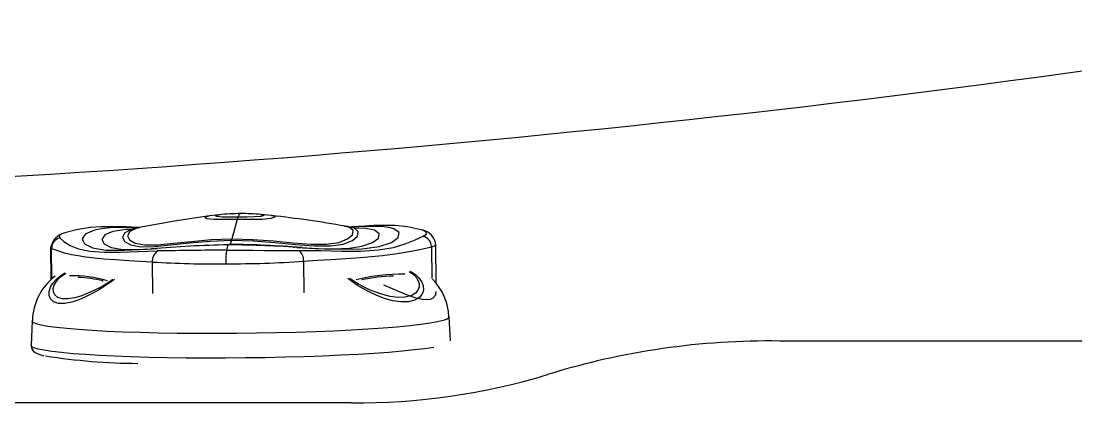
# Model space of a CAD drawing. Extents: x 413 to 494, y 628 to 766.
# Drawn here: x 456.43 to 464.08, y 650.77 to 653.54 of the extents above; entities that cross this region are included whole.
import ezdxf

# ---------------------------------------------------------------- set-up
doc = ezdxf.new("R2010")
doc.units = 0
doc.header["$MEASUREMENT"] = 0
for name, color, linetype in [('1', 4, 'Continuous'), ('BDIM_CYAN', 4, 'Continuous'), ('BDIM_YELLOW', 2, 'Continuous')]:
    doc.layers.add(name, color=color, linetype=linetype)

# ---------------------------------------------------------------- blocks, each defined once
blk = doc.blocks.new('2018 BEAM (110V)')
at = {"layer": 'BDIM_CYAN'}
for p, q in [((52.4041, 7.7591), (48.5522, 7.759)), ((44.4294, 7.3098), (35.9586, 7.3098)), ((44.7364, 7.3098), (44.4294, 7.3098)), ((45.444, 7.31), (44.7364, 7.3098))]:
    blk.add_line(p, q, dxfattribs=at)
for centre, radius, start, end in [((37.1251, 108.0452), 99.2639, 263.651297, 279.285214), ((48.4758, 2.3349), 5.4247, 89.19287, 107.24074), ((45.4876, 12.0366), 4.7268, 269.47115, 286.97951)]:
    blk.add_arc(centre, radius, start, end, dxfattribs=at)
at = {"layer": 'BDIM_YELLOW', "linetype": 'Continuous', "lineweight": 25}
for p, q in [((44.4837, 8.6757), (44.4138, 8.6671)), ((44.6207, 8.6574), (44.6153, 8.641)), ((44.633, 8.6815), (44.6207, 8.6574)), ((44.6384, 8.681), (44.633, 8.6815)), ((44.8625, 8.6702), (44.7882, 8.6779)), ((43.9039, 8.5824), (43.871, 8.5757)), ((44.6153, 8.641), (44.5762, 8.5012)), ((45.3994, 8.5902), (45.3937, 8.5913)), ((45.4386, 8.5857), (45.4039, 8.5921)), ((44.5737, 8.4908), (44.5762, 8.5012)), ((45.9588, 8.5645), (45.9536, 8.5655)), ((43.2594, 8.4409), (43.2617, 8.2025)), ((43.2701, 8.2099), (43.268, 8.4307)), ((43.8164, 8.4237), (43.8698, 8.4233)), ((43.9991, 8.4293), (44.0343, 8.4317)), ((44.5633, 8.4612), (44.5561, 8.4581)), ((44.5737, 8.4908), (44.5633, 8.4612)), ((45.0246, 8.4405), (45.0322, 8.4401)), ((46.025, 8.4429), (46.0272, 8.2136)), ((46.06, 8.1767), (46.0573, 8.4598)), ((43.9992, 8.3329), (44.0013, 8.1049)), ((45.0967, 8.3384), (45.0989, 8.11)), ((43.6348, 8.193), (43.6383, 8.1923)), ((43.1273, 7.9052), (43.1197, 7.728)), ((46.1639, 7.7599), (46.1531, 7.9338))]:
    blk.add_line(p, q, dxfattribs=at)
at = {"layer": 'BDIM_YELLOW', "linetype": 'Continuous', "lineweight": 25, "flags": 128}
for points in [[(44.4138, 8.6671), (44.1612, 8.6301), (43.9039, 8.5824)], [(44.6153, 8.641), (44.568, 8.6406), (44.523, 8.6402), (44.4458, 8.6408), (44.3953, 8.6459), (44.3795, 8.6555), (44.3854, 8.6606), (44.4009, 8.6651), (44.4149, 8.6669)], [(44.6207, 8.6574), (44.5591, 8.6575), (44.5069, 8.6589), (44.4692, 8.6626), (44.4575, 8.6685), (44.4736, 8.6743), (44.4862, 8.6754)], [(44.8634, 8.6699), (44.8794, 8.6673), (44.8884, 8.6629), (44.8876, 8.6578), (44.8583, 8.648), (44.7961, 8.6424), (44.7107, 8.6411), (44.6634, 8.6411), (44.6153, 8.641)], [(44.7848, 8.6775), (44.8025, 8.6758), (44.8091, 8.6701), (44.7877, 8.6641), (44.7417, 8.66), (44.6843, 8.6581), (44.6207, 8.6574)], [(43.9068, 8.583), (43.8882, 8.584), (43.809, 8.5874), (43.7513, 8.5889), (43.6921, 8.5892), (43.626, 8.5877), (43.5512, 8.5826), (43.4583, 8.5692), (43.3648, 8.5452)], [(43.893, 8.5802), (43.8471, 8.5822), (43.6925, 8.5807), (43.6307, 8.5746), (43.5802, 8.5646), (43.513, 8.5357), (43.4892, 8.5005), (43.5072, 8.4651), (43.5656, 8.4362), (43.6626, 8.4199), (43.7949, 8.4182), (43.9564, 8.4264), (43.9991, 8.4293)], [(43.8772, 8.5744), (43.8496, 8.5702), (43.8005, 8.545), (43.7838, 8.5134), (43.7982, 8.4818), (43.8423, 8.4564), (43.9148, 8.4436), (44.013, 8.4452), (44.1327, 8.4563), (44.269, 8.4713), (44.4176, 8.4846), (44.5737, 8.4908)], [(43.9074, 8.5809), (43.883, 8.5772), (43.836, 8.5532), (43.8199, 8.523), (43.8337, 8.4929), (43.8758, 8.4687), (43.9452, 8.4565), (44.0393, 8.4579), (44.1538, 8.4684), (44.2844, 8.4826), (44.4267, 8.4953), (44.5762, 8.5012)], [(43.8712, 8.5757), (43.8578, 8.5731), (43.8555, 8.5724)], [(44.5737, 8.4908), (44.7327, 8.4861), (44.8893, 8.4742), (45.0382, 8.4605), (45.174, 8.4506), (45.2912, 8.45), (45.3848, 8.4635), (45.4512, 8.4894), (45.4884, 8.5213), (45.4941, 8.5529), (45.4662, 8.5777), (45.4324, 8.584)], [(44.5762, 8.5012), (44.7285, 8.4967), (44.8785, 8.4854), (45.0211, 8.4724), (45.151, 8.4631), (45.2633, 8.4626), (45.3528, 8.4755), (45.4164, 8.5002), (45.4519, 8.5306), (45.4573, 8.5607), (45.4306, 8.5844), (45.3994, 8.5902)], [(45.0491, 8.4392), (45.1808, 8.432), (45.3637, 8.4254), (45.5214, 8.4285), (45.6466, 8.4458), (45.7351, 8.4755), (45.7839, 8.5111), (45.7904, 8.5463), (45.7519, 8.5746), (45.7149, 8.5842), (45.6657, 8.5898), (45.5333, 8.59), (45.4265, 8.5838)], [(45.4125, 8.4319), (45.5188, 8.4467), (45.5965, 8.4736), (45.6397, 8.5062), (45.6459, 8.5384), (45.6126, 8.5641), (45.5374, 8.5776), (45.4652, 8.5772)], [(45.9608, 8.5641), (45.852, 8.588), (45.7614, 8.5967), (45.6842, 8.5984), (45.607, 8.5968), (45.5415, 8.5936), (45.4483, 8.5875), (45.4346, 8.5865)], [(45.469, 8.5804), (45.4623, 8.5818), (45.4386, 8.5857)], [(43.3646, 8.5457), (43.3431, 8.5381), (43.3226, 8.5229), (43.3271, 8.5076)], [(43.3271, 8.5076), (43.3582, 8.4814), (43.4031, 8.4529), (43.4626, 8.4286), (43.5463, 8.4104), (43.6516, 8.4035), (43.7657, 8.4048), (43.8977, 8.4097), (44.0402, 8.4128)], [(43.865, 8.5698), (43.8097, 8.5696), (43.7118, 8.5553), (43.6534, 8.5291), (43.6331, 8.4969), (43.6494, 8.4646), (43.7008, 8.4383), (43.7858, 8.4239), (43.8026, 8.4237)], [(45.0609, 8.4174), (45.2228, 8.4157), (45.3755, 8.4121), (45.5112, 8.4121), (45.6408, 8.4201), (45.7506, 8.4392), (45.8351, 8.4643), (45.9068, 8.4933), (45.9654, 8.5199)], [(45.9654, 8.5199), (45.9888, 8.5353), (45.9875, 8.5503), (45.9612, 8.564), (45.9588, 8.5645)], [(43.2598, 8.4377), (43.2597, 8.4363), (43.2625, 8.4334), (43.268, 8.4307)], [(43.2633, 8.4429), (43.2599, 8.4395), (43.2598, 8.4377)], [(43.268, 8.4307), (43.2902, 8.4224), (43.3183, 8.4128), (43.3605, 8.4005), (43.412, 8.3883), (43.46, 8.3791), (43.5169, 8.3703), (43.5801, 8.3629), (43.6461, 8.3569), (43.7325, 8.3506), (43.8277, 8.3446), (43.9101, 8.3394), (43.9992, 8.3329)], [(44.5503, 8.4545), (44.545, 8.4502), (44.5373, 8.419)], [(45.0967, 8.3384), (45.1982, 8.3459), (45.2946, 8.3519), (45.405, 8.3587), (45.5105, 8.366), (45.5897, 8.3724), (45.6687, 8.3803), (45.7423, 8.3894), (45.8072, 8.3992), (45.8774, 8.4116), (45.9408, 8.4245), (45.9853, 8.4343), (46.025, 8.4429)], [(46.025, 8.4429), (46.0534, 8.4523), (46.054, 8.4599)], [(44.5373, 8.419), (44.6365, 8.4189), (44.7287, 8.4182), (44.8131, 8.4175), (44.9428, 8.4168), (45.0609, 8.4174)], [(43.725, 8.2072), (43.7145, 8.1991), (43.6851, 8.1783), (43.6488, 8.1543), (43.608, 8.1292), (43.5624, 8.1034), (43.5153, 8.0797), (43.465, 8.058), (43.4139, 8.041), (43.3641, 8.0313), (43.3187, 8.0315), (43.2823, 8.0433), (43.2598, 8.0644), (43.2502, 8.0903), (43.2509, 8.1191), (43.2605, 8.149), (43.2774, 8.1782), (43.3004, 8.2057), (43.3278, 8.2301), (43.3573, 8.2503), (43.3663, 8.255)], [(43.7123, 8.2069), (43.7029, 8.1997), (43.6776, 8.1827), (43.6463, 8.1634), (43.6098, 8.1429), (43.5696, 8.1224), (43.5264, 8.103), (43.4808, 8.0857), (43.434, 8.0723), (43.3883, 8.065), (43.3464, 8.0657), (43.3124, 8.076), (43.2909, 8.0937), (43.281, 8.1154), (43.2801, 8.1393), (43.287, 8.164), (43.3002, 8.1882), (43.3186, 8.2109), (43.3407, 8.231), (43.3648, 8.2477), (43.3732, 8.2521)], [(45.8725, 8.2666), (45.8813, 8.262), (45.9091, 8.2421), (45.9335, 8.218), (45.9522, 8.1907), (45.9636, 8.1615), (45.9662, 8.1318), (45.9624, 8.1121), (45.9537, 8.0935), (45.9398, 8.0768), (45.905, 8.0549), (45.8582, 8.0432), (45.8021, 8.0426), (45.7433, 8.0518), (45.6848, 8.0683), (45.6292, 8.0895), (45.5785, 8.1128), (45.5308, 8.1381), (45.4893, 8.1628), (45.4538, 8.1865), (45.4263, 8.207), (45.417, 8.215)], [(45.8628, 8.2636), (45.871, 8.2593), (45.8935, 8.2428), (45.9128, 8.2229), (45.9272, 8.2004), (45.9352, 8.1763), (45.9356, 8.1517), (45.9272, 8.1277), (45.9085, 8.1059), (45.8768, 8.0879), (45.832, 8.0772), (45.7801, 8.076), (45.726, 8.083), (45.6724, 8.0959), (45.6217, 8.1127), (45.575, 8.1317), (45.5327, 8.1518), (45.4953, 8.172), (45.4644, 8.191), (45.4405, 8.2078), (45.4322, 8.2149)], [(45.6769, 8.1673), (45.7219, 8.148), (45.7737, 8.1258), (45.842, 8.0977), (45.9044, 8.0755), (45.9576, 8.0627), (45.9996, 8.0608), (46.0171, 8.064), (46.0375, 8.0733), (46.0555, 8.0941), (46.058, 8.1175)], [(46.1531, 7.9338), (46.1516, 7.9286), (46.1381, 7.9184), (46.1106, 7.9081), (46.0693, 7.8979), (46.0147, 7.8879), (45.9473, 7.8783), (45.8677, 7.869), (45.7766, 7.8601), (45.6749, 7.8518), (45.5636, 7.8442), (45.4436, 7.8372), (45.3161, 7.831), (45.1823, 7.8257), (45.0435, 7.8212), (44.9009, 7.8176), (44.7558, 7.815), (44.6097, 7.8133), (44.4638, 7.8126), (44.3196, 7.8129), (44.1784, 7.8142), (44.0415, 7.8165), (43.9102, 7.8198), (43.7858, 7.824), (43.6692, 7.829), (43.5618, 7.8349), (43.4644, 7.8416), (43.378, 7.849), (43.3034, 7.8571), (43.2413, 7.8657), (43.1922, 7.8749), (43.1567, 7.8844), (43.135, 7.8943), (43.1273, 7.9044), (43.1273, 7.9052)], [(44.5298, 7.635), (44.386, 7.6349), (44.2445, 7.6357), (44.1066, 7.6375), (43.9736, 7.6403), (43.8466, 7.6439), (43.7268, 7.6485), (43.6154, 7.6539), (43.5132, 7.6601), (43.4212, 7.667), (43.3403, 7.6746), (43.2711, 7.6829), (43.2144, 7.6916), (43.1706, 7.7009), (43.1402, 7.7105), (43.1233, 7.7203), (43.1197, 7.728)], [(43.1202, 7.728), (43.123, 7.7066), (43.1338, 7.6885), (43.1492, 7.6753), (43.1744, 7.6631), (43.2051, 7.6538), (43.2112, 7.6525)], [(46.0412, 7.7133), (46.0398, 7.7131), (45.9762, 7.7034), (45.9005, 7.6941), (45.8134, 7.6852), (45.7157, 7.6768), (45.6083, 7.669), (45.4922, 7.6619), (45.3683, 7.6555), (45.2379, 7.6499), (45.102, 7.6451), (44.962, 7.6412), (44.8191, 7.6382), (44.6746, 7.6361), (44.5298, 7.635)]]:
    blk.add_lwpolyline(points, dxfattribs=at)
at = {"layer": 'BDIM_YELLOW', "linetype": 'Continuous', "lineweight": 25}
for centre, radius, start, end in [((44.6581, 6.9385), 1.7459, 90.64884, 95.73258), ((44.6363, 6.8916), 1.7927, 85.13965, 89.93322), ((43.9683, 0.5611), 8.1582, 79.9062, 83.69371), ((43.3812, 8.4238), 0.1187, 111.33908, 172.86377), ((43.3465, 8.4315), 0.0784, 104.27777, 180.64267), ((45.9371, 8.447), 0.12, 3.45554, 80.58606), ((45.9455, 8.4429), 0.0795, 0.02169, 75.55019), ((43.8216, 10.9345), 2.5116, 269.52517, 274.42273), ((44.7176, -0.2723), 8.7312, 91.09864, 94.76054), ((44.4777, -0.5603), 9.0179, 86.12587, 89.53948), ((44.445, -0.0853), 8.5474, 85.74142, 89.20737), ((45.2933, 10.8166), 2.3878, 264.86924, 272.86239), ((44.085, 8.3393), 0.0861, 121.34437, 184.28269), ((44.9355, -43.0711), 51.4917, 90.44313, 90.99623), ((45.262, 8.3413), 0.7289, 173.88143, 181.64333), ((45.0056, 8.3447), 0.0913, 356.04882, 52.75753), ((44.4234, 15.0786), 6.7591, 266.40183, 270.9328), ((44.5794, 15.7247), 7.4044, 269.64404, 274.00615), ((43.5522, 7.8949), 0.4236, 127.54765, 178.56282), ((43.434, 7.4207), 0.8114, 72.79774, 92.49573), ((43.4329, 7.3363), 0.8845, 76.3674, 88.11618), ((45.8055, 6.9302), 1.314, 88.88243, 104.40318), ((45.7855, 6.9442), 1.2871, 91.55258, 101.96177), ((45.7461, 7.9203), 0.4059, 1.92336, 45.08523), ((43.9197, 12.0494), 4.4527, 261.0172, 269.66896)]:
    blk.add_arc(centre, radius, start, end, dxfattribs=at)

msp = doc.modelspace()

# ---------------------------------------------------------------- block references
at = {"layer": '1'}
msp.add_blockref('2018 BEAM (110V)', (413.383, 643.4604), dxfattribs=at)

doc.saveas('drawing.dxf')
